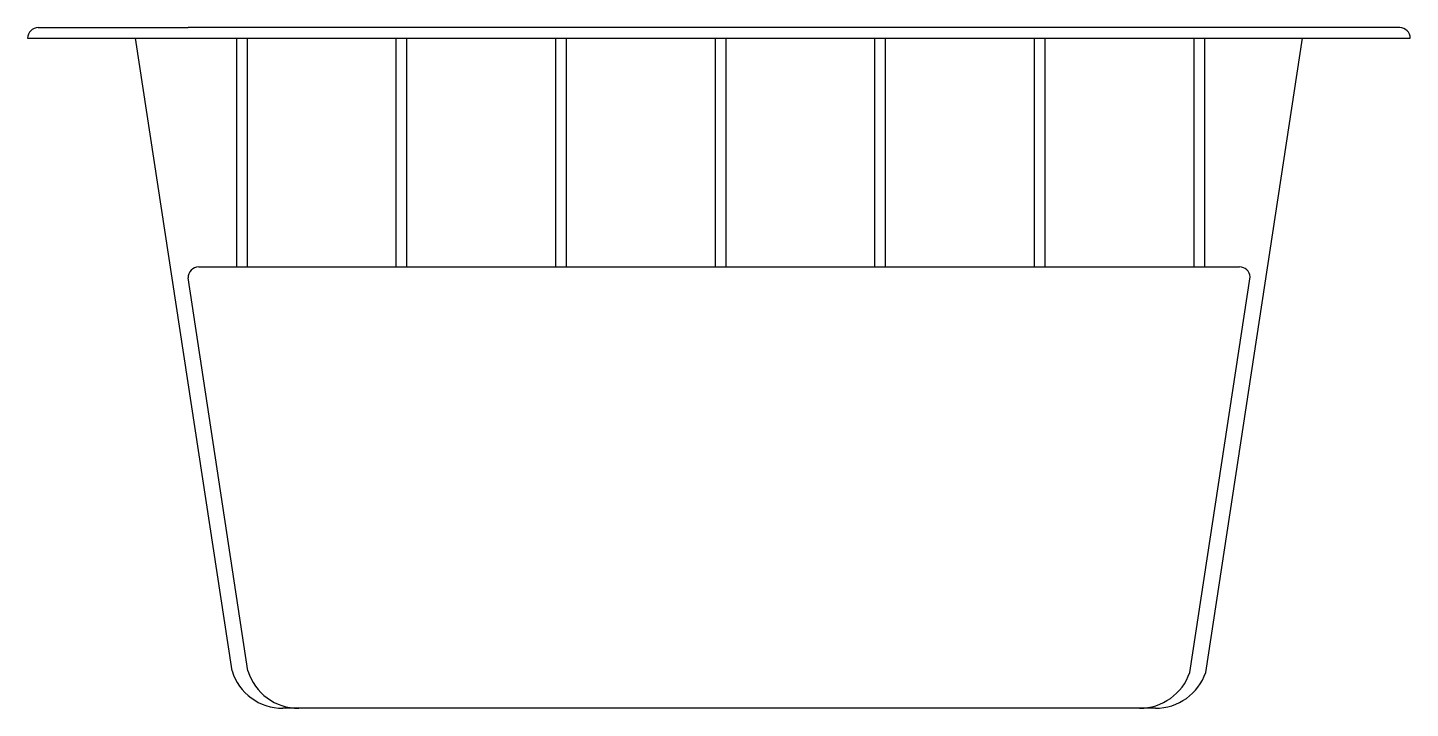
# Model space of a CAD drawing. Extents: x -1100.57 to -1097.97, y 343.38 to 344.66.
import ezdxf

# ---------------------------------------------------------------- set-up
doc = ezdxf.new("R2010")
doc.units = 0
doc.header["$LTSCALE"] = 10
doc.header["$MEASUREMENT"] = 0
doc.layers.add('Piscinas_Fibratec', color=4, linetype='CONTINUOUS')

msp = doc.modelspace()

# ---------------------------------------------------------------- linework, layer by layer
at = {"layer": 'Piscinas_Fibratec', "color": 2}
for p, q in [((-1100.5547, 344.6641), (-1100.3747, 344.6641)), ((-1100.5547, 344.6641), (-1100.3747, 344.6641)), ((-1100.3747, 344.6641), (-1100.273, 344.6641)), ((-1100.3747, 344.6641), (-1100.273, 344.6641)), ((-1098.1747, 344.6641), (-1100.273, 344.6641)), ((-1098.1747, 344.6641), (-1100.273, 344.6641)), ((-1097.9947, 344.6641), (-1098.1747, 344.6641)), ((-1097.9947, 344.6641), (-1098.1747, 344.6641)), ((-1100.5747, 344.6441), (-1100.253, 344.6441)), ((-1100.5747, 344.6441), (-1100.253, 344.6441)), ((-1100.253, 344.6441), (-1097.9747, 344.6441)), ((-1100.253, 344.6441), (-1097.9747, 344.6441))]:
    msp.add_line(p, q, dxfattribs=at)
at = {"layer": 'Piscinas_Fibratec'}
for p, q in [((-1100.1904, 343.4544), (-1100.3716, 344.6441)), ((-1100.1904, 343.4544), (-1100.3716, 344.6441)), ((-1098.3594, 343.4516), (-1098.1777, 344.6441)), ((-1098.3594, 343.4516), (-1098.1777, 344.6441)), ((-1100.253, 344.2141), (-1098.296, 344.2141)), ((-1100.253, 344.2141), (-1098.296, 344.2141)), ((-1100.1604, 343.4544), (-1100.273, 344.1935)), ((-1100.1604, 343.4544), (-1100.273, 344.1935)), ((-1098.3894, 343.4516), (-1098.2761, 344.1952)), ((-1098.3894, 343.4516), (-1098.2761, 344.1952)), ((-1098.454, 343.3841), (-1100.0949, 343.3841)), ((-1098.454, 343.3841), (-1100.0949, 343.3841))]:
    msp.add_line(p, q, dxfattribs=at)
at = {"layer": 'Piscinas_Fibratec', "color": 1}
for p, q in [((-1100.1814, 344.2141), (-1100.1814, 344.6441)), ((-1100.1814, 344.2141), (-1100.1814, 344.6441)), ((-1100.1614, 344.2141), (-1100.1614, 344.6441)), ((-1100.1614, 344.2141), (-1100.1614, 344.6441)), ((-1099.8814, 344.2141), (-1099.8814, 344.6441)), ((-1099.8814, 344.2141), (-1099.8814, 344.6441)), ((-1099.8614, 344.2141), (-1099.8614, 344.6441)), ((-1099.8614, 344.2141), (-1099.8614, 344.6441)), ((-1099.5814, 344.2141), (-1099.5814, 344.6441)), ((-1099.5814, 344.2141), (-1099.5814, 344.6441)), ((-1099.5614, 344.2141), (-1099.5614, 344.6441)), ((-1099.5614, 344.2141), (-1099.5614, 344.6441)), ((-1099.2814, 344.2141), (-1099.2814, 344.6441)), ((-1099.2814, 344.2141), (-1099.2814, 344.6441)), ((-1099.2614, 344.2141), (-1099.2614, 344.6441)), ((-1099.2614, 344.2141), (-1099.2614, 344.6441)), ((-1098.9814, 344.2141), (-1098.9814, 344.6441)), ((-1098.9814, 344.2141), (-1098.9814, 344.6441)), ((-1098.9614, 344.2141), (-1098.9614, 344.6441)), ((-1098.9614, 344.2141), (-1098.9614, 344.6441)), ((-1098.6814, 344.2141), (-1098.6814, 344.6441)), ((-1098.6814, 344.2141), (-1098.6814, 344.6441)), ((-1098.6614, 344.2141), (-1098.6614, 344.6441)), ((-1098.6614, 344.2141), (-1098.6614, 344.6441)), ((-1098.3814, 344.2141), (-1098.3814, 344.6441)), ((-1098.3814, 344.2141), (-1098.3814, 344.6441)), ((-1098.3614, 344.2141), (-1098.3614, 344.6441)), ((-1098.3614, 344.2141), (-1098.3614, 344.6441))]:
    msp.add_line(p, q, dxfattribs=at)
at = {"layer": 'Piscinas_Fibratec', "color": 2}
for centre, start, end in [((-1100.5547, 344.6441), 90, 180), ((-1100.5547, 344.6441), 90, 180), ((-1097.9947, 344.6441), 360, 90), ((-1097.9947, 344.6441), 360, 90)]:
    msp.add_arc(centre, 0.02, start, end, dxfattribs=at)
at = {"layer": 'Piscinas_Fibratec'}
for centre, radius, start, end in [((-1100.253, 344.1941), 0.02, 90, 181.6917), ((-1100.253, 344.1941), 0.02, 90, 181.6917), ((-1098.296, 344.1941), 0.02, 3.316, 90), ((-1098.296, 344.1941), 0.02, 3.316, 90), ((-1100.0949, 343.4841), 0.1, 197.2567, 270), ((-1100.0949, 343.4841), 0.1, 197.2567, 270), ((-1100.0649, 343.4841), 0.1, 197.2567, 270), ((-1100.0649, 343.4841), 0.1, 197.2567, 270), ((-1098.484, 343.4841), 0.1, 270, 341.0882), ((-1098.484, 343.4841), 0.1, 270, 341.0882), ((-1098.454, 343.4841), 0.1, 270, 341.0882), ((-1098.454, 343.4841), 0.1, 270, 341.0882)]:
    msp.add_arc(centre, radius, start, end, dxfattribs=at)

doc.saveas('drawing.dxf')
